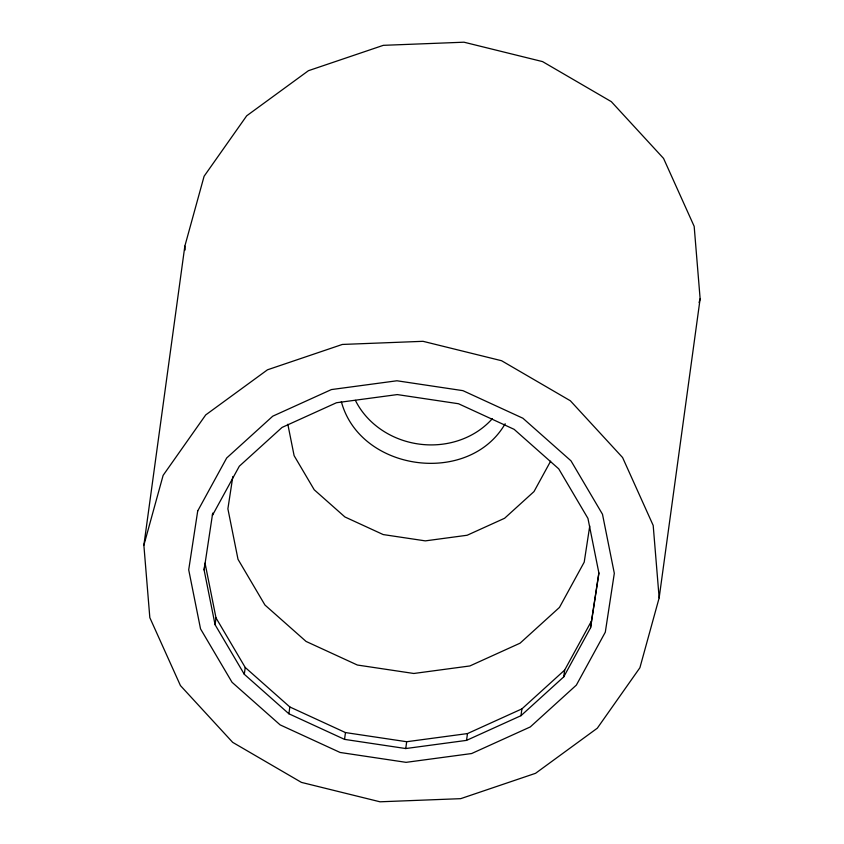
<?xml version="1.0" encoding="UTF-8"?>
<svg xmlns="http://www.w3.org/2000/svg" width="844" height="844" viewBox="0 0 844 844"><rect width="100%" height="100%" fill="white"/><g stroke="black" fill="none" stroke-linecap="round" stroke-linejoin="round"><path stroke-width="1.27" d="M143.87 545.224L184.847 246.11L204.1 176.248L246.691 115.807L308.44 70.696L383.324 45.333L463.989 42.2L542.555 61.601L611.32 101.649L663.563 158.419L694.169 226.34L700.13 298.776L659.153 597.89L639.9 667.752L597.309 728.193L535.56 773.304L460.676 798.667L380.011 801.8L301.445 782.399L232.68 742.351L180.437 685.581L149.831 617.66L143.87 545.224L163.124 475.362L205.714 414.921L267.474 369.809L342.347 344.447L423.013 341.314L501.579 360.726L570.344 400.763L622.587 457.532L653.193 525.453L659.153 597.89M215.072 624.708L204.1 569.932L205.039 563.127L216.011 617.903L215.072 624.708L244.296 674.272L288.901 713.781L344.542 739.376L405.753 748.544L466.542 740.378L520.97 715.691L563.708 676.899L590.568 627.788L598.923 573.181L587.951 518.406L558.728 468.842L514.123 429.332L458.492 403.738L397.281 394.581L336.482 402.736L282.054 427.423L239.316 466.215L212.456 515.325L212.772 513.057M244.296 674.272L245.224 667.467L216.011 617.903M288.901 713.781L289.84 706.977L245.224 667.467M344.542 739.376L345.47 732.571L289.84 706.977M405.753 748.544L406.681 741.728L467.481 733.573L521.909 708.886L564.647 670.094L591.496 620.984L598.86 572.876M466.542 740.378L467.481 733.573M520.97 715.691L521.909 708.886M563.708 676.899L564.647 670.094M590.568 627.788L591.496 620.984M204.1 569.932L212.593 513.722M232.828 476.533L227.891 508.805L238.008 559.308L264.942 605.011L306.077 641.44L357.371 665.03L413.813 673.48L469.865 665.958L520.052 643.191L559.456 607.427L584.217 562.146L589.745 526.002M699.075 302.585L700.13 298.776M505.176 423.741C468.831 486.439 360.029 471.448 341.335 401.617M550.636 461.172L533.999 491.577L504.596 518.269L467.143 535.254L425.313 540.877L383.197 534.568L344.911 516.961L314.221 489.773L294.113 455.665L287.825 424.258M345.47 732.571L406.681 741.728M184.847 246.11L185.163 249.993M492.337 418.666A80.581 71.93 7.8 0 1 355.377 400.341M197.718 510.936L188.708 569.805L200.534 628.854L232.037 682.279L280.124 724.88L340.1 752.468L406.08 762.343L471.617 753.544L530.285 726.937L576.357 685.106L605.306 632.177L614.316 573.308L602.489 514.26L570.987 460.835L522.9 418.234L462.934 390.656L396.944 380.771L331.407 389.569L272.739 416.187L226.667 458.007L197.718 510.936"/></g></svg>
